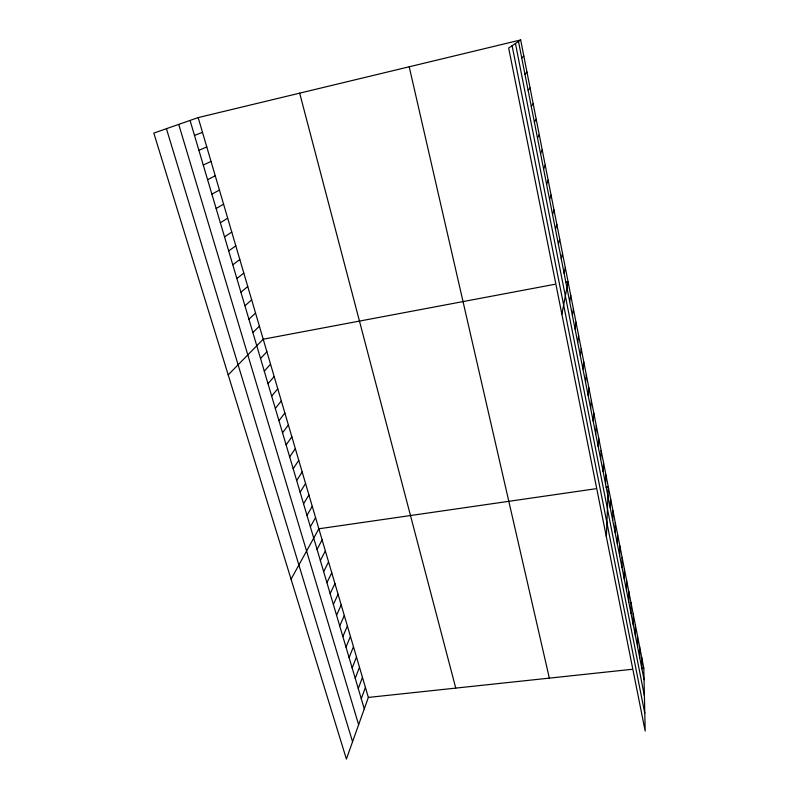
<?xml version="1.0" encoding="UTF-8"?>
<svg xmlns="http://www.w3.org/2000/svg" width="799" height="799" viewBox="0 0 799 799"><rect width="100%" height="100%" fill="white"/><g stroke="black" fill="none" stroke-linecap="round" stroke-linejoin="round"><path stroke-width="1.2" d="M626.546 590.721L626.576 580.224M624.289 579.205L624.359 568.868M622.002 567.61L622.111 557.432M619.704 555.924L619.854 545.907M617.387 544.149L617.577 534.291M615.05 532.284L615.28 522.586M612.703 520.319L612.973 510.791M610.326 508.264L610.636 498.906M606.371 536.818L608.289 486.931L605.992 487.27M605.532 483.864L605.922 474.866M603.095 471.52L603.545 462.701M600.648 459.075L601.138 450.436M598.181 446.531L598.721 438.082M595.694 433.877L596.274 425.627M593.188 421.133L593.817 413.073M590.661 408.279L591.33 400.419M588.114 395.325L588.833 387.655M585.537 382.262L586.316 374.801M582.95 369.088L583.769 361.837M580.344 355.815L581.213 348.773M577.707 342.421L578.626 335.6M575.05 328.918L576.019 322.317M572.374 315.305L573.402 308.923M569.667 301.583L570.756 295.42M561.877 314.207L568.079 281.807L565.652 282.267M564.114 273.348L565.312 267.665M561.258 258.836L562.516 253.393M558.381 244.194L559.69 239.011M555.475 229.423L556.843 224.489M552.548 214.522L553.977 209.847M549.582 199.49L551.08 195.086M198.172 117.593L368.349 697.427L346.396 759.05L153.817 133.093L198.172 117.593L520.668 39.95L643.794 668.054L645.183 731.035L508.673 48.04L520.668 39.95M361.278 698.755L365.413 687.43M358.262 688.568L362.456 677.372M546.606 184.319L548.164 180.184M355.235 678.321L359.49 667.235M352.169 667.994L356.494 657.038M349.093 657.597L353.478 646.761M345.997 647.12L350.441 636.413M543.59 169.018L545.218 165.153M342.871 636.573L347.385 625.997M339.725 625.947L344.299 615.5M336.559 615.24L341.203 604.933M333.363 604.463L338.077 594.286M540.553 153.568L542.241 149.992M330.147 593.607L334.931 583.57M326.911 582.671L331.765 572.773M323.645 571.655L328.569 561.897M320.359 560.548L325.353 550.94M537.487 137.987L539.245 134.691M317.053 549.372L322.117 539.904M291.066 579.195L318.851 528.788L595.635 488.768M310.362 526.761L315.565 517.592M306.976 515.325L312.259 506.316M303.56 503.799L308.923 494.951M534.391 122.257L536.219 119.251M300.124 492.194L305.558 483.505M296.659 480.509L302.182 471.969M293.173 468.723L298.766 460.354M289.657 456.848L295.33 448.648M531.275 106.387L533.163 103.68M286.112 444.883L291.875 436.853M282.546 432.828L288.379 424.968M278.951 420.683L284.873 413.003M275.325 408.439L281.328 400.938M528.119 90.367L530.087 87.96M271.67 396.104L277.762 388.783M267.995 383.67L274.167 376.529M264.279 371.136L270.541 364.184M260.544 358.501L266.896 351.75M524.943 74.207L526.97 72.1M228.204 374.871L263.211 339.215L554.696 284.324M252.854 332.554L259.395 326.202M248.908 319.22L255.54 313.078M244.933 305.787L251.665 299.845M521.727 57.888L523.834 56.1M240.918 292.234L247.75 286.511M236.874 278.571L243.805 273.068M232.799 264.799L239.82 259.515M228.684 250.906L235.815 245.842M224.539 236.894L231.77 232.07M220.354 222.771L227.685 218.177M216.139 208.519L223.58 204.164M211.885 194.147L219.435 190.042M207.59 179.655L215.251 175.79M203.266 165.043L211.036 161.428M198.901 150.302L206.781 146.946M194.497 135.43L202.497 132.334M368.349 697.427L631.789 669.332M641.397 668.314L643.794 668.054M166.422 128.689L352.559 741.752M178.726 124.394L358.631 724.703M190.052 120.429L364.274 708.863M299.675 93.163L455.76 688.109M409.208 66.786L549.342 678.131M512.109 45.723L644.793 713.297M518.491 41.418L644.054 679.699M515.435 43.476L644.413 695.859M641.697 657.357L641.927 668.863M639.59 646.581L639.779 657.947M637.462 635.724L637.612 646.96M635.315 624.788L635.435 635.874M633.158 613.772L633.237 624.718M630.98 602.676L631.03 613.472M628.793 591.49L628.793 602.136"/></g></svg>
